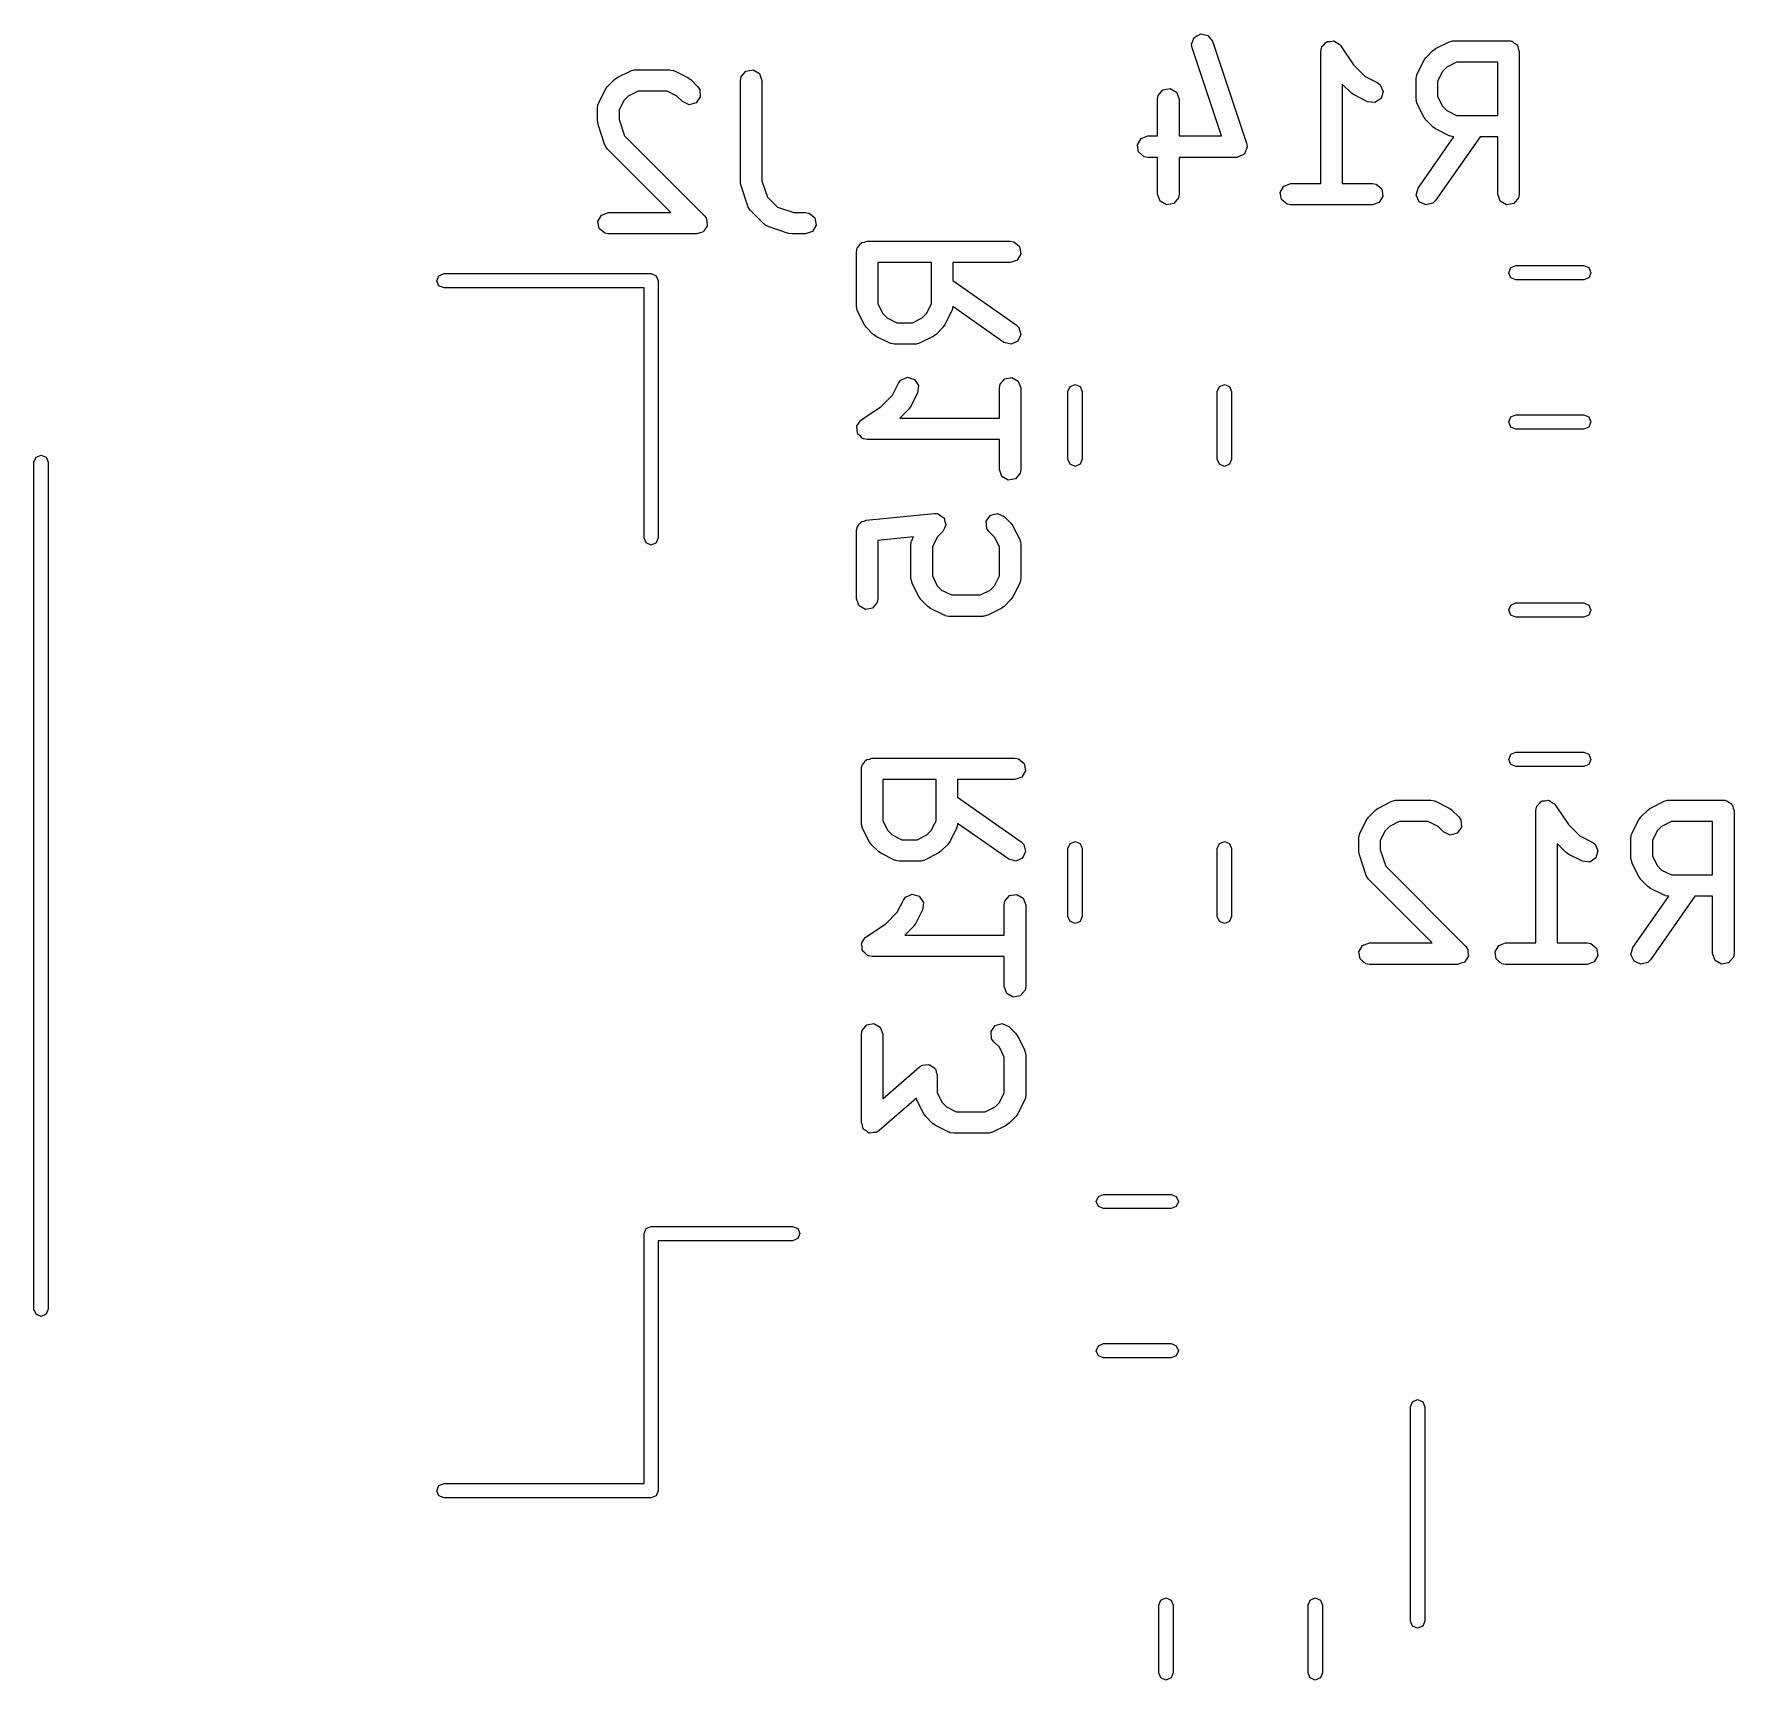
# Model space of a CAD drawing. Extents: x 0.007 to 0.977, y 0.058 to 0.884.
# Drawn here: x 0.0075 to 0.476, y 0.4307 to 0.8844 of the extents above; entities that cross this region are included whole.
import ezdxf

# ---------------------------------------------------------------- set-up
doc = ezdxf.new("R2010")
doc.units = 0
doc.header["$MEASUREMENT"] = 0
doc.layers.add('BLACK', color=7, linetype='CONTINUOUS')

msp = doc.modelspace()

# ---------------------------------------------------------------- linework, layer by layer
at = {"layer": 'BLACK', "linetype": 'CONTINUOUS'}
for p, q in [((0.32649, 0.881515), (0.327233, 0.883394)), ((0.326641, 0.880501), (0.32649, 0.881515)), ((0.327233, 0.883394), (0.329009, 0.884355)), ((0.329009, 0.884355), (0.330988, 0.88395)), ((0.330988, 0.88395), (0.332243, 0.882368)), ((0.332243, 0.882368), (0.341617, 0.854247)), ((0.362397, 0.8807), (0.362416, 0.880869)), ((0.362416, 0.880869), (0.363035, 0.881461)), ((0.363035, 0.881461), (0.363586, 0.882117)), ((0.363586, 0.882117), (0.363753, 0.882146)), ((0.363753, 0.882146), (0.363876, 0.882264)), ((0.363876, 0.882264), (0.364731, 0.882319)), ((0.364731, 0.882319), (0.365575, 0.882468)), ((0.365575, 0.882468), (0.365722, 0.882383)), ((0.365722, 0.882383), (0.365892, 0.882394)), ((0.365892, 0.882394), (0.366582, 0.881886)), ((0.366582, 0.881886), (0.367325, 0.881458)), ((0.367325, 0.881458), (0.367383, 0.881298)), ((0.367383, 0.881298), (0.367519, 0.881198)), ((0.367519, 0.881198), (0.371107, 0.875817)), ((0.393738, 0.880326), (0.397488, 0.882201)), ((0.397488, 0.882201), (0.398471, 0.882493)), ((0.398471, 0.882493), (0.398642, 0.882452)), ((0.398642, 0.882452), (0.398808, 0.882513)), ((0.398808, 0.882513), (0.413806, 0.882513)), ((0.413806, 0.882513), (0.41419, 0.882445)), ((0.41419, 0.882445), (0.414319, 0.882468)), ((0.414319, 0.882468), (0.414433, 0.882402)), ((0.414433, 0.882402), (0.414816, 0.882335)), ((0.414816, 0.882335), (0.415404, 0.881841)), ((0.415404, 0.881841), (0.416068, 0.881458)), ((0.416068, 0.881458), (0.41616, 0.881207)), ((0.41616, 0.881207), (0.416364, 0.881036)), ((0.416364, 0.881036), (0.416497, 0.880281)), ((0.334719, 0.856266), (0.326641, 0.880501)), ((0.36211, 0.87956), (0.362288, 0.88057)), ((0.36211, 0.843143), (0.36211, 0.87956)), ((0.362288, 0.88057), (0.362397, 0.8807)), ((0.388668, 0.873381), (0.390543, 0.877131)), ((0.390543, 0.877131), (0.391069, 0.87784)), ((0.391069, 0.87784), (0.391096, 0.877898)), ((0.391096, 0.877898), (0.392971, 0.879773)), ((0.392971, 0.879773), (0.393694, 0.880279)), ((0.393694, 0.880279), (0.393738, 0.880326)), ((0.399505, 0.876607), (0.396808, 0.875258)), ((0.410854, 0.876607), (0.399505, 0.876607)), ((0.410854, 0.86189), (0.410854, 0.876607)), ((0.416497, 0.880281), (0.416759, 0.87956)), ((0.416759, 0.87956), (0.416759, 0.84019)), ((0.16554, 0.869898), (0.167415, 0.871773)), ((0.167415, 0.871773), (0.168138, 0.872279)), ((0.168138, 0.872279), (0.168182, 0.872326)), ((0.168182, 0.872326), (0.171932, 0.874201)), ((0.171932, 0.874201), (0.172915, 0.874493)), ((0.172915, 0.874493), (0.173086, 0.874452)), ((0.173086, 0.874452), (0.173252, 0.874513)), ((0.173252, 0.874513), (0.182626, 0.874513)), ((0.182626, 0.874513), (0.183636, 0.874335)), ((0.183636, 0.874335), (0.183771, 0.874221)), ((0.183771, 0.874221), (0.183947, 0.874201)), ((0.183947, 0.874201), (0.187696, 0.872326)), ((0.187696, 0.872326), (0.188405, 0.8718)), ((0.188405, 0.8718), (0.188464, 0.871773)), ((0.188464, 0.871773), (0.190338, 0.869898)), ((0.202171, 0.87156), (0.202349, 0.87257)), ((0.202171, 0.843438), (0.202171, 0.87156)), ((0.202349, 0.87257), (0.203647, 0.874117)), ((0.203647, 0.874117), (0.205636, 0.874468)), ((0.205636, 0.874468), (0.207385, 0.873458)), ((0.207385, 0.873458), (0.208076, 0.87156)), ((0.208076, 0.87156), (0.208076, 0.843917)), ((0.371107, 0.875817), (0.374311, 0.872613)), ((0.374311, 0.872613), (0.377632, 0.870952)), ((0.388357, 0.872061), (0.388535, 0.873071)), ((0.388357, 0.866436), (0.388357, 0.872061)), ((0.388535, 0.873071), (0.388648, 0.873206)), ((0.388648, 0.873206), (0.388668, 0.873381)), ((0.395611, 0.874061), (0.394262, 0.871364)), ((0.396808, 0.875258), (0.395611, 0.874061)), ((0.163112, 0.865381), (0.164987, 0.869131)), ((0.164987, 0.869131), (0.165513, 0.86984)), ((0.165513, 0.86984), (0.16554, 0.869898)), ((0.171252, 0.867258), (0.170055, 0.866061)), ((0.173949, 0.868607), (0.171252, 0.867258)), ((0.181929, 0.868607), (0.173949, 0.868607)), ((0.184627, 0.867258), (0.181929, 0.868607)), ((0.186163, 0.865722), (0.184627, 0.867258)), ((0.191103, 0.867046), (0.189944, 0.865391)), ((0.190338, 0.869898), (0.190927, 0.869058)), ((0.190927, 0.869058), (0.191103, 0.867046)), ((0.317115, 0.866436), (0.317294, 0.867446)), ((0.317294, 0.867446), (0.318592, 0.868994)), ((0.318592, 0.868994), (0.320581, 0.869344)), ((0.320581, 0.869344), (0.32233, 0.868334)), ((0.32233, 0.868334), (0.323021, 0.866436)), ((0.370474, 0.868098), (0.368015, 0.870556)), ((0.368015, 0.870556), (0.368015, 0.843143)), ((0.370532, 0.868071), (0.370474, 0.868098)), ((0.371241, 0.867545), (0.370532, 0.868071)), ((0.374991, 0.86567), (0.371241, 0.867545)), ((0.377632, 0.870952), (0.378455, 0.870341)), ((0.378455, 0.870341), (0.379259, 0.868488)), ((0.379259, 0.868488), (0.378683, 0.866552)), ((0.394262, 0.871364), (0.394262, 0.867134)), ((0.394262, 0.867134), (0.395611, 0.864436)), ((0.162801, 0.864061), (0.162979, 0.865071)), ((0.162801, 0.860311), (0.162801, 0.864061)), ((0.162979, 0.865071), (0.163092, 0.865206)), ((0.163092, 0.865206), (0.163112, 0.865381)), ((0.170055, 0.866061), (0.168706, 0.863364)), ((0.168706, 0.863364), (0.168706, 0.86079)), ((0.187993, 0.864869), (0.186163, 0.865722)), ((0.189944, 0.865391), (0.187993, 0.864869)), ((0.317115, 0.856266), (0.317115, 0.866436)), ((0.323021, 0.866436), (0.323021, 0.856266)), ((0.376997, 0.865439), (0.374991, 0.86567)), ((0.378683, 0.866552), (0.376997, 0.865439)), ((0.388417, 0.866271), (0.388357, 0.866436)), ((0.388376, 0.866099), (0.388417, 0.866271)), ((0.388668, 0.865116), (0.388376, 0.866099)), ((0.390543, 0.861366), (0.388668, 0.865116)), ((0.395611, 0.864436), (0.396808, 0.863239)), ((0.396808, 0.863239), (0.399505, 0.86189)), ((0.162823, 0.860251), (0.162801, 0.860311)), ((0.162952, 0.859377), (0.162823, 0.860251)), ((0.164827, 0.853753), (0.162952, 0.859377)), ((0.168706, 0.86079), (0.170209, 0.856282)), ((0.39059, 0.861322), (0.390543, 0.861366)), ((0.391096, 0.860599), (0.39059, 0.861322)), ((0.392971, 0.858724), (0.391096, 0.860599)), ((0.393029, 0.858697), (0.392971, 0.858724)), ((0.393738, 0.858171), (0.393029, 0.858697)), ((0.397488, 0.856296), (0.393738, 0.858171)), ((0.399505, 0.86189), (0.410854, 0.86189)), ((0.164937, 0.853615), (0.164827, 0.853753)), ((0.164952, 0.853439), (0.164937, 0.853615)), ((0.16554, 0.852599), (0.164952, 0.853439)), ((0.170209, 0.856282), (0.192213, 0.834278)), ((0.311536, 0.853826), (0.312546, 0.855575)), ((0.311887, 0.851837), (0.311536, 0.853826)), ((0.312546, 0.855575), (0.314444, 0.856266)), ((0.314444, 0.856266), (0.317115, 0.856266)), ((0.323021, 0.856266), (0.334719, 0.856266)), ((0.341724, 0.8528), (0.341321, 0.852103)), ((0.341617, 0.854247), (0.341768, 0.853232)), ((0.341768, 0.853232), (0.341685, 0.853023)), ((0.341685, 0.853023), (0.341724, 0.8528)), ((0.38889, 0.841883), (0.398767, 0.855992)), ((0.40597, 0.855985), (0.393728, 0.838496)), ((0.397663, 0.856276), (0.397488, 0.856296)), ((0.397798, 0.856163), (0.397663, 0.856276)), ((0.398767, 0.855992), (0.397798, 0.856163)), ((0.410854, 0.855985), (0.40597, 0.855985)), ((0.410854, 0.84019), (0.410854, 0.855985)), ((0.182997, 0.835143), (0.16554, 0.852599)), ((0.313434, 0.850538), (0.311887, 0.851837)), ((0.314444, 0.85036), (0.313434, 0.850538)), ((0.317115, 0.85036), (0.314444, 0.85036)), ((0.317115, 0.84019), (0.317115, 0.85036)), ((0.338816, 0.85036), (0.323021, 0.85036)), ((0.323021, 0.85036), (0.323021, 0.84019)), ((0.339028, 0.850438), (0.338816, 0.85036)), ((0.339249, 0.850392), (0.339028, 0.850438)), ((0.339957, 0.850776), (0.339249, 0.850392)), ((0.340714, 0.851051), (0.339957, 0.850776)), ((0.340827, 0.851247), (0.340714, 0.851051)), ((0.341025, 0.851354), (0.340827, 0.851247)), ((0.341321, 0.852103), (0.341025, 0.851354)), ((0.202193, 0.843378), (0.202171, 0.843438)), ((0.202322, 0.842505), (0.202193, 0.843378)), ((0.208076, 0.843917), (0.209579, 0.839409)), ((0.204197, 0.83688), (0.202322, 0.842505)), ((0.209579, 0.839409), (0.212343, 0.836645)), ((0.317806, 0.838292), (0.317115, 0.84019)), ((0.322843, 0.83918), (0.321545, 0.837633)), ((0.323021, 0.84019), (0.322843, 0.83918)), ((0.350906, 0.840703), (0.351916, 0.842452)), ((0.351257, 0.838713), (0.350906, 0.840703)), ((0.352804, 0.837415), (0.351257, 0.838713)), ((0.351916, 0.842452), (0.353814, 0.843143)), ((0.353814, 0.843143), (0.36211, 0.843143)), ((0.368015, 0.843143), (0.376311, 0.843143)), ((0.376311, 0.843143), (0.377321, 0.842964)), ((0.377321, 0.842964), (0.378868, 0.841666)), ((0.379219, 0.839677), (0.378209, 0.837928)), ((0.378868, 0.841666), (0.379219, 0.839677)), ((0.388368, 0.839932), (0.38889, 0.841883)), ((0.389222, 0.838102), (0.388368, 0.839932)), ((0.411545, 0.838292), (0.410854, 0.84019)), ((0.416581, 0.83918), (0.415283, 0.837633)), ((0.416759, 0.84019), (0.416581, 0.83918)), ((0.162845, 0.832703), (0.163855, 0.834452)), ((0.163855, 0.834452), (0.165753, 0.835143)), ((0.165753, 0.835143), (0.182997, 0.835143)), ((0.192213, 0.834278), (0.192583, 0.83375)), ((0.204307, 0.836742), (0.204197, 0.83688)), ((0.204322, 0.836566), (0.204307, 0.836742)), ((0.20491, 0.835726), (0.204322, 0.836566)), ((0.20866, 0.831977), (0.20491, 0.835726)), ((0.212343, 0.836645), (0.216851, 0.835143)), ((0.216851, 0.835143), (0.220121, 0.835143)), ((0.220121, 0.835143), (0.221131, 0.834964)), ((0.221131, 0.834964), (0.222679, 0.833666)), ((0.319555, 0.837282), (0.317806, 0.838292)), ((0.321545, 0.837633), (0.319555, 0.837282)), ((0.353814, 0.837237), (0.352804, 0.837415)), ((0.376311, 0.837237), (0.353814, 0.837237)), ((0.378209, 0.837928), (0.376311, 0.837237)), ((0.391052, 0.837248), (0.389222, 0.838102)), ((0.393003, 0.837771), (0.391052, 0.837248)), ((0.393728, 0.838496), (0.393003, 0.837771)), ((0.413294, 0.837282), (0.411545, 0.838292)), ((0.415283, 0.837633), (0.413294, 0.837282)), ((0.163196, 0.830713), (0.162845, 0.832703)), ((0.164743, 0.829415), (0.163196, 0.830713)), ((0.165753, 0.829237), (0.164743, 0.829415)), ((0.190125, 0.829237), (0.165753, 0.829237)), ((0.19096, 0.829541), (0.190125, 0.829237)), ((0.191819, 0.829771), (0.19096, 0.829541)), ((0.191896, 0.829882), (0.191819, 0.829771)), ((0.192023, 0.829928), (0.191896, 0.829882)), ((0.192468, 0.830698), (0.192023, 0.829928)), ((0.192977, 0.831426), (0.192468, 0.830698)), ((0.192583, 0.83375), (0.192682, 0.833666)), ((0.192682, 0.833666), (0.192696, 0.833588)), ((0.192696, 0.833588), (0.192801, 0.833438)), ((0.192801, 0.833438), (0.192879, 0.832552)), ((0.192879, 0.832552), (0.193033, 0.831677)), ((0.193033, 0.831677), (0.192966, 0.83156)), ((0.192966, 0.83156), (0.192977, 0.831426)), ((0.20882, 0.831902), (0.20866, 0.831977)), ((0.208912, 0.831752), (0.20882, 0.831902)), ((0.209814, 0.831263), (0.208912, 0.831752)), ((0.215438, 0.829389), (0.209814, 0.831263)), ((0.215503, 0.82939), (0.215438, 0.829389)), ((0.216372, 0.829237), (0.215503, 0.82939)), ((0.220121, 0.829237), (0.216372, 0.829237)), ((0.222019, 0.829928), (0.220121, 0.829237)), ((0.223029, 0.831677), (0.222019, 0.829928)), ((0.222679, 0.833666), (0.223029, 0.831677)), ((0.234149, 0.824287), (0.234216, 0.82467)), ((0.234194, 0.8248), (0.234259, 0.824913)), ((0.234216, 0.82467), (0.234194, 0.8248)), ((0.234259, 0.824913), (0.234327, 0.825297)), ((0.234327, 0.825297), (0.23482, 0.825884)), ((0.23482, 0.825884), (0.235204, 0.826549)), ((0.235204, 0.826549), (0.235454, 0.82664)), ((0.235454, 0.82664), (0.235625, 0.826844)), ((0.235625, 0.826844), (0.236381, 0.826977)), ((0.236381, 0.826977), (0.237102, 0.82724)), ((0.237102, 0.82724), (0.276472, 0.82724)), ((0.276472, 0.82724), (0.277482, 0.827062)), ((0.277482, 0.827062), (0.279029, 0.825763)), ((0.279029, 0.825763), (0.27938, 0.823774)), ((0.234149, 0.809289), (0.234149, 0.824287)), ((0.240054, 0.821334), (0.240054, 0.809986)), ((0.254771, 0.821334), (0.240054, 0.821334)), ((0.254771, 0.809986), (0.254771, 0.821334)), ((0.276472, 0.821334), (0.260677, 0.821334)), ((0.260677, 0.821334), (0.260677, 0.81645)), ((0.27837, 0.822025), (0.276472, 0.821334)), ((0.27938, 0.823774), (0.27837, 0.822025)), ((0.413887, 0.818571), (0.414464, 0.819963)), ((0.414464, 0.819963), (0.415856, 0.820539)), ((0.415856, 0.820539), (0.434538, 0.820539)), ((0.434538, 0.820539), (0.43593, 0.819963)), ((0.43593, 0.819963), (0.436506, 0.818571)), ((0.118504, 0.816339), (0.119081, 0.817731)), ((0.119081, 0.814947), (0.118504, 0.816339)), ((0.119081, 0.817731), (0.120472, 0.818307)), ((0.120472, 0.818307), (0.177559, 0.818307)), ((0.177559, 0.818307), (0.178951, 0.817731)), ((0.178951, 0.817731), (0.179528, 0.816339)), ((0.179528, 0.816339), (0.179528, 0.745472)), ((0.260677, 0.81645), (0.278165, 0.804209)), ((0.414464, 0.817179), (0.413887, 0.818571)), ((0.415856, 0.816602), (0.414464, 0.817179)), ((0.434538, 0.816602), (0.415856, 0.816602)), ((0.43593, 0.817179), (0.434538, 0.816602)), ((0.436506, 0.818571), (0.43593, 0.817179)), ((0.120472, 0.81437), (0.119081, 0.814947)), ((0.175591, 0.81437), (0.120472, 0.81437)), ((0.175591, 0.745472), (0.175591, 0.81437)), ((0.234209, 0.809123), (0.234149, 0.809289)), ((0.234168, 0.808951), (0.234209, 0.809123)), ((0.234461, 0.807968), (0.234168, 0.808951)), ((0.236335, 0.804219), (0.234461, 0.807968)), ((0.240054, 0.809986), (0.241403, 0.807288)), ((0.241403, 0.807288), (0.2426, 0.806091)), ((0.2426, 0.806091), (0.245298, 0.804742)), ((0.249528, 0.804742), (0.252225, 0.806091)), ((0.252225, 0.806091), (0.253423, 0.807288)), ((0.253423, 0.807288), (0.254771, 0.809986)), ((0.260365, 0.807968), (0.25849, 0.804219)), ((0.260385, 0.808144), (0.260365, 0.807968)), ((0.260499, 0.808279), (0.260385, 0.808144)), ((0.260669, 0.809247), (0.260499, 0.808279)), ((0.274778, 0.799371), (0.260669, 0.809247)), ((0.236382, 0.804174), (0.236335, 0.804219)), ((0.236888, 0.803451), (0.236382, 0.804174)), ((0.238763, 0.801577), (0.236888, 0.803451)), ((0.238822, 0.801549), (0.238763, 0.801577)), ((0.239531, 0.801023), (0.238822, 0.801549)), ((0.245298, 0.804742), (0.249528, 0.804742)), ((0.256062, 0.801577), (0.255339, 0.80107)), ((0.257937, 0.803451), (0.256062, 0.801577)), ((0.257964, 0.80351), (0.257937, 0.803451)), ((0.25849, 0.804219), (0.257964, 0.80351)), ((0.278165, 0.804209), (0.27889, 0.803484)), ((0.279413, 0.801533), (0.27856, 0.799702)), ((0.27889, 0.803484), (0.279413, 0.801533)), ((0.24328, 0.799149), (0.239531, 0.801023)), ((0.243456, 0.799128), (0.24328, 0.799149)), ((0.243591, 0.799015), (0.243456, 0.799128)), ((0.244601, 0.798837), (0.243591, 0.799015)), ((0.250225, 0.798837), (0.244601, 0.798837)), ((0.250391, 0.798897), (0.250225, 0.798837)), ((0.250563, 0.798856), (0.250391, 0.798897)), ((0.251545, 0.799149), (0.250563, 0.798856)), ((0.255295, 0.801023), (0.251545, 0.799149)), ((0.255339, 0.80107), (0.255295, 0.801023)), ((0.276729, 0.798848), (0.274778, 0.799371)), ((0.27856, 0.799702), (0.276729, 0.798848)), ((0.244049, 0.784791), (0.245709, 0.788112)), ((0.245709, 0.788112), (0.24632, 0.788936)), ((0.24632, 0.788936), (0.248173, 0.789739)), ((0.248173, 0.789739), (0.250109, 0.789163)), ((0.250109, 0.789163), (0.251222, 0.787478)), ((0.251222, 0.787478), (0.250991, 0.785471)), ((0.273519, 0.786792), (0.273697, 0.787801)), ((0.273697, 0.787801), (0.274995, 0.789349)), ((0.274995, 0.789349), (0.276984, 0.789699)), ((0.276984, 0.789699), (0.278734, 0.78869)), ((0.278734, 0.78869), (0.279424, 0.786792)), ((0.292421, 0.785821), (0.292998, 0.787213)), ((0.292998, 0.787213), (0.29439, 0.78779)), ((0.29439, 0.78779), (0.295782, 0.787213)), ((0.295782, 0.787213), (0.296358, 0.785821)), ((0.333563, 0.785821), (0.33414, 0.787213)), ((0.33414, 0.787213), (0.335531, 0.78779)), ((0.335531, 0.78779), (0.336923, 0.787213)), ((0.336923, 0.787213), (0.3375, 0.785821)), ((0.240845, 0.781587), (0.244049, 0.784791)), ((0.250991, 0.785471), (0.249116, 0.781721)), ((0.273519, 0.778496), (0.273519, 0.786792)), ((0.279424, 0.786792), (0.279424, 0.764294)), ((0.292421, 0.767139), (0.292421, 0.785821)), ((0.296358, 0.785821), (0.296358, 0.767139)), ((0.333563, 0.767139), (0.333563, 0.785821)), ((0.3375, 0.785821), (0.3375, 0.767139)), ((0.234775, 0.777063), (0.235204, 0.777805)), ((0.235204, 0.777805), (0.235363, 0.777863)), ((0.235363, 0.777863), (0.235464, 0.778)), ((0.235464, 0.778), (0.240845, 0.781587)), ((0.248563, 0.780954), (0.246105, 0.778496)), ((0.246105, 0.778496), (0.273519, 0.778496)), ((0.248591, 0.781012), (0.248563, 0.780954)), ((0.249116, 0.781721), (0.248591, 0.781012)), ((0.413887, 0.777429), (0.414464, 0.778821)), ((0.414464, 0.778821), (0.415856, 0.779398)), ((0.415856, 0.779398), (0.434538, 0.779398)), ((0.434538, 0.779398), (0.43593, 0.778821)), ((0.43593, 0.778821), (0.436506, 0.777429)), ((0.234194, 0.776056), (0.234279, 0.776203)), ((0.234342, 0.775212), (0.234194, 0.776056)), ((0.234268, 0.776372), (0.234775, 0.777063)), ((0.234279, 0.776203), (0.234268, 0.776372)), ((0.234398, 0.774357), (0.234342, 0.775212)), ((0.234515, 0.774234), (0.234398, 0.774357)), ((0.234544, 0.774067), (0.234515, 0.774234)), ((0.235201, 0.773516), (0.234544, 0.774067)), ((0.235793, 0.772896), (0.235201, 0.773516)), ((0.414464, 0.776037), (0.413887, 0.777429)), ((0.415856, 0.775461), (0.414464, 0.776037)), ((0.434538, 0.775461), (0.415856, 0.775461)), ((0.43593, 0.776037), (0.434538, 0.775461)), ((0.436506, 0.777429), (0.43593, 0.776037)), ((0.008057, 0.767731), (0.009449, 0.768307)), ((0.009449, 0.768307), (0.010841, 0.767731)), ((0.235962, 0.772877), (0.235793, 0.772896)), ((0.236092, 0.772768), (0.235962, 0.772877)), ((0.237102, 0.77259), (0.236092, 0.772768)), ((0.273519, 0.77259), (0.237102, 0.77259)), ((0.273519, 0.764294), (0.273519, 0.77259)), ((0.00748, 0.766339), (0.008057, 0.767731)), ((0.00748, 0.532874), (0.00748, 0.766339)), ((0.010841, 0.767731), (0.011417, 0.766339)), ((0.011417, 0.766339), (0.011417, 0.532874)), ((0.27421, 0.762396), (0.273519, 0.764294)), ((0.279424, 0.764294), (0.279246, 0.763284)), ((0.292998, 0.765748), (0.292421, 0.767139)), ((0.29439, 0.765171), (0.292998, 0.765748)), ((0.295782, 0.765748), (0.29439, 0.765171)), ((0.296358, 0.767139), (0.295782, 0.765748)), ((0.33414, 0.765748), (0.333563, 0.767139)), ((0.335531, 0.765171), (0.33414, 0.765748)), ((0.336923, 0.765748), (0.335531, 0.765171)), ((0.3375, 0.767139), (0.336923, 0.765748)), ((0.275959, 0.761386), (0.27421, 0.762396)), ((0.277948, 0.761737), (0.275959, 0.761386)), ((0.279246, 0.763284), (0.277948, 0.761737)), ((0.234988, 0.749483), (0.23536, 0.749662)), ((0.23536, 0.749662), (0.235625, 0.749979)), ((0.235625, 0.749979), (0.236243, 0.750088)), ((0.236243, 0.750088), (0.236808, 0.75036)), ((0.236808, 0.75036), (0.255555, 0.752234)), ((0.255555, 0.752234), (0.256578, 0.752158)), ((0.256578, 0.752158), (0.256594, 0.752147)), ((0.256594, 0.752147), (0.256613, 0.752148)), ((0.256613, 0.752148), (0.257425, 0.75158)), ((0.257425, 0.75158), (0.258247, 0.75102)), ((0.258247, 0.75102), (0.258252, 0.751001)), ((0.258252, 0.751001), (0.258268, 0.75099)), ((0.258268, 0.75099), (0.258525, 0.750031)), ((0.258525, 0.750031), (0.258794, 0.749075)), ((0.26987, 0.75006), (0.271029, 0.751715)), ((0.270046, 0.748048), (0.26987, 0.75006)), ((0.271029, 0.751715), (0.272979, 0.752238)), ((0.272979, 0.752238), (0.27481, 0.751384)), ((0.27481, 0.751384), (0.276685, 0.749509)), ((0.176167, 0.744081), (0.175591, 0.745472)), ((0.179528, 0.745472), (0.178951, 0.744081)), ((0.234149, 0.747421), (0.234176, 0.747575)), ((0.234149, 0.728674), (0.234149, 0.747421)), ((0.234157, 0.747642), (0.234207, 0.747754)), ((0.234176, 0.747575), (0.234157, 0.747642)), ((0.234207, 0.747754), (0.234327, 0.748431)), ((0.234327, 0.748431), (0.23473, 0.748912)), ((0.23473, 0.748912), (0.234988, 0.749483)), ((0.249826, 0.745726), (0.240054, 0.744749)), ((0.249439, 0.744817), (0.249459, 0.744992)), ((0.249459, 0.744992), (0.249826, 0.745726)), ((0.256401, 0.745672), (0.255052, 0.742975)), ((0.257937, 0.747208), (0.256401, 0.745672)), ((0.257945, 0.747226), (0.257937, 0.747208)), ((0.257963, 0.747234), (0.257945, 0.747226)), ((0.258372, 0.748141), (0.257963, 0.747234)), ((0.258791, 0.749039), (0.258372, 0.748141)), ((0.258794, 0.749075), (0.258786, 0.749058)), ((0.258786, 0.749058), (0.258791, 0.749039)), ((0.270634, 0.747208), (0.270046, 0.748048)), ((0.27217, 0.745672), (0.270634, 0.747208)), ((0.273519, 0.742975), (0.27217, 0.745672)), ((0.276685, 0.749509), (0.277191, 0.748786)), ((0.277191, 0.748786), (0.277238, 0.748742)), ((0.277238, 0.748742), (0.279113, 0.744992)), ((0.279113, 0.744992), (0.279405, 0.74401)), ((0.177559, 0.743504), (0.176167, 0.744081)), ((0.178951, 0.744081), (0.177559, 0.743504)), ((0.240054, 0.744749), (0.240054, 0.728674)), ((0.249147, 0.743672), (0.249325, 0.744682)), ((0.249147, 0.734298), (0.249147, 0.743672)), ((0.249325, 0.744682), (0.249439, 0.744817)), ((0.255052, 0.742975), (0.255052, 0.734995)), ((0.273519, 0.734995), (0.273519, 0.742975)), ((0.279405, 0.74401), (0.279364, 0.743838)), ((0.279364, 0.743838), (0.279424, 0.743672)), ((0.279424, 0.743672), (0.279424, 0.734298)), ((0.249207, 0.734132), (0.249147, 0.734298)), ((0.249166, 0.733961), (0.249207, 0.734132)), ((0.249459, 0.732978), (0.249166, 0.733961)), ((0.251333, 0.729228), (0.249459, 0.732978)), ((0.255052, 0.734995), (0.256401, 0.732298)), ((0.256401, 0.732298), (0.257598, 0.731101)), ((0.257598, 0.731101), (0.260296, 0.729752)), ((0.268276, 0.729752), (0.270973, 0.731101)), ((0.270973, 0.731101), (0.27217, 0.732298)), ((0.27217, 0.732298), (0.273519, 0.734995)), ((0.279113, 0.732978), (0.277238, 0.729228)), ((0.279133, 0.733153), (0.279113, 0.732978)), ((0.279246, 0.733288), (0.279133, 0.733153)), ((0.279424, 0.734298), (0.279246, 0.733288)), ((0.23484, 0.726776), (0.234149, 0.728674)), ((0.236589, 0.725766), (0.23484, 0.726776)), ((0.239876, 0.727664), (0.238578, 0.726117)), ((0.240054, 0.728674), (0.239876, 0.727664)), ((0.25138, 0.729184), (0.251333, 0.729228)), ((0.251887, 0.728461), (0.25138, 0.729184)), ((0.253761, 0.726586), (0.251887, 0.728461)), ((0.25382, 0.726559), (0.253761, 0.726586)), ((0.254529, 0.726033), (0.25382, 0.726559)), ((0.260296, 0.729752), (0.268276, 0.729752)), ((0.27481, 0.726586), (0.274087, 0.72608)), ((0.276685, 0.728461), (0.27481, 0.726586)), ((0.276712, 0.728519), (0.276685, 0.728461)), ((0.277238, 0.729228), (0.276712, 0.728519)), ((0.413887, 0.725571), (0.414464, 0.726963)), ((0.414464, 0.726963), (0.415856, 0.727539)), ((0.415856, 0.727539), (0.434538, 0.727539)), ((0.434538, 0.727539), (0.43593, 0.726963)), ((0.43593, 0.726963), (0.436506, 0.725571)), ((0.238578, 0.726117), (0.236589, 0.725766)), ((0.258278, 0.724158), (0.254529, 0.726033)), ((0.258454, 0.724138), (0.258278, 0.724158)), ((0.258589, 0.724024), (0.258454, 0.724138)), ((0.259599, 0.723846), (0.258589, 0.724024)), ((0.268973, 0.723846), (0.259599, 0.723846)), ((0.269139, 0.723907), (0.268973, 0.723846)), ((0.26931, 0.723866), (0.269139, 0.723907)), ((0.270293, 0.724158), (0.26931, 0.723866)), ((0.274043, 0.726033), (0.270293, 0.724158)), ((0.274087, 0.72608), (0.274043, 0.726033)), ((0.414464, 0.724179), (0.413887, 0.725571)), ((0.415856, 0.723602), (0.414464, 0.724179)), ((0.434538, 0.723602), (0.415856, 0.723602)), ((0.43593, 0.724179), (0.434538, 0.723602)), ((0.436506, 0.725571), (0.43593, 0.724179)), ((0.236159, 0.683404), (0.236542, 0.684068)), ((0.236542, 0.684068), (0.236793, 0.68416)), ((0.236793, 0.68416), (0.236964, 0.684364)), ((0.236964, 0.684364), (0.237719, 0.684497)), ((0.237719, 0.684497), (0.23844, 0.684759)), ((0.23844, 0.684759), (0.27781, 0.684759)), ((0.27781, 0.684759), (0.27882, 0.684581)), ((0.27882, 0.684581), (0.280367, 0.683283)), ((0.413887, 0.684429), (0.414464, 0.685821)), ((0.414464, 0.683037), (0.413887, 0.684429)), ((0.414464, 0.685821), (0.415856, 0.686398)), ((0.415856, 0.686398), (0.434538, 0.686398)), ((0.434538, 0.686398), (0.43593, 0.685821)), ((0.43593, 0.685821), (0.436506, 0.684429)), ((0.436506, 0.684429), (0.43593, 0.683037)), ((0.235487, 0.681807), (0.235555, 0.68219)), ((0.235487, 0.666808), (0.235487, 0.681807)), ((0.235532, 0.682319), (0.235598, 0.682433)), ((0.235555, 0.68219), (0.235532, 0.682319)), ((0.235598, 0.682433), (0.235665, 0.682816)), ((0.235665, 0.682816), (0.236159, 0.683404)), ((0.279708, 0.679545), (0.27781, 0.678854)), ((0.280718, 0.681294), (0.279708, 0.679545)), ((0.280367, 0.683283), (0.280718, 0.681294)), ((0.415856, 0.682461), (0.414464, 0.683037)), ((0.434538, 0.682461), (0.415856, 0.682461)), ((0.43593, 0.683037), (0.434538, 0.682461)), ((0.241393, 0.678854), (0.241393, 0.667506)), ((0.25611, 0.678854), (0.241393, 0.678854)), ((0.25611, 0.667505), (0.25611, 0.678854)), ((0.27781, 0.678854), (0.262015, 0.678854)), ((0.262015, 0.678854), (0.262015, 0.67397)), ((0.262015, 0.67397), (0.279504, 0.661728)), ((0.375302, 0.668599), (0.377177, 0.670474)), ((0.377177, 0.670474), (0.3779, 0.67098)), ((0.3779, 0.67098), (0.377945, 0.671027)), ((0.377945, 0.671027), (0.381694, 0.672902)), ((0.381694, 0.672902), (0.382677, 0.673194)), ((0.382677, 0.673194), (0.382849, 0.673153)), ((0.382849, 0.673153), (0.383015, 0.673213)), ((0.383015, 0.673213), (0.392388, 0.673213)), ((0.392388, 0.673213), (0.393398, 0.673035)), ((0.393398, 0.673035), (0.393534, 0.672922)), ((0.393534, 0.672922), (0.393709, 0.672902)), ((0.393709, 0.672902), (0.397459, 0.671027)), ((0.397459, 0.671027), (0.398168, 0.670501)), ((0.398168, 0.670501), (0.398226, 0.670474)), ((0.398226, 0.670474), (0.400101, 0.668599)), ((0.421307, 0.670261), (0.421485, 0.671271)), ((0.421307, 0.633843), (0.421307, 0.670261)), ((0.421485, 0.671271), (0.421594, 0.671401)), ((0.421594, 0.671401), (0.421613, 0.671569)), ((0.421613, 0.671569), (0.422232, 0.672161)), ((0.422232, 0.672161), (0.422783, 0.672818)), ((0.422783, 0.672818), (0.42295, 0.672847)), ((0.42295, 0.672847), (0.423073, 0.672965)), ((0.423073, 0.672965), (0.423928, 0.67302)), ((0.423928, 0.67302), (0.424772, 0.673169)), ((0.424772, 0.673169), (0.424919, 0.673084)), ((0.424919, 0.673084), (0.425089, 0.673095)), ((0.425089, 0.673095), (0.425779, 0.672587)), ((0.425779, 0.672587), (0.426521, 0.672159)), ((0.426521, 0.672159), (0.426579, 0.671999)), ((0.426579, 0.671999), (0.426716, 0.671899)), ((0.426716, 0.671899), (0.430304, 0.666517)), ((0.450293, 0.668599), (0.452168, 0.670474)), ((0.452168, 0.670474), (0.452891, 0.67098)), ((0.452891, 0.67098), (0.452935, 0.671027)), ((0.452935, 0.671027), (0.456685, 0.672902)), ((0.456685, 0.672902), (0.457668, 0.673194)), ((0.457668, 0.673194), (0.457839, 0.673153)), ((0.457839, 0.673153), (0.458005, 0.673213)), ((0.458005, 0.673213), (0.473003, 0.673213)), ((0.473003, 0.673213), (0.473387, 0.673146)), ((0.473387, 0.673146), (0.473516, 0.673169)), ((0.473516, 0.673169), (0.47363, 0.673103)), ((0.47363, 0.673103), (0.474013, 0.673035)), ((0.474013, 0.673035), (0.474601, 0.672542)), ((0.474601, 0.672542), (0.475265, 0.672159)), ((0.475265, 0.672159), (0.475356, 0.671908)), ((0.475356, 0.671908), (0.475561, 0.671737)), ((0.475561, 0.671737), (0.475694, 0.670981)), ((0.475694, 0.670981), (0.475956, 0.670261)), ((0.475956, 0.670261), (0.475956, 0.630891)), ((0.235548, 0.666643), (0.235487, 0.666808)), ((0.235507, 0.666471), (0.235548, 0.666643)), ((0.235799, 0.665488), (0.235507, 0.666471)), ((0.237674, 0.661738), (0.235799, 0.665488)), ((0.241393, 0.667506), (0.242742, 0.664808)), ((0.254761, 0.664808), (0.25611, 0.667505)), ((0.261704, 0.665488), (0.259829, 0.661738)), ((0.261724, 0.665663), (0.261704, 0.665488)), ((0.261837, 0.665799), (0.261724, 0.665663)), ((0.262008, 0.666767), (0.261837, 0.665799)), ((0.276117, 0.65689), (0.262008, 0.666767)), ((0.372875, 0.664082), (0.374749, 0.667832)), ((0.374749, 0.667832), (0.375275, 0.668541)), ((0.375275, 0.668541), (0.375302, 0.668599)), ((0.381014, 0.665959), (0.379817, 0.664762)), ((0.383712, 0.667308), (0.381014, 0.665959)), ((0.391691, 0.667308), (0.383712, 0.667308)), ((0.394389, 0.665959), (0.391691, 0.667308)), ((0.395925, 0.664423), (0.394389, 0.665959)), ((0.400865, 0.665747), (0.399706, 0.664092)), ((0.400101, 0.668599), (0.400689, 0.667759)), ((0.400689, 0.667759), (0.400865, 0.665747)), ((0.430304, 0.666517), (0.433508, 0.663314)), ((0.447865, 0.664082), (0.44974, 0.667832)), ((0.44974, 0.667832), (0.450266, 0.668541)), ((0.450266, 0.668541), (0.450293, 0.668599)), ((0.456005, 0.665959), (0.454808, 0.664762)), ((0.458702, 0.667308), (0.456005, 0.665959)), ((0.470051, 0.667308), (0.458702, 0.667308)), ((0.470051, 0.652591), (0.470051, 0.667308)), ((0.237721, 0.661694), (0.237674, 0.661738)), ((0.238227, 0.660971), (0.237721, 0.661694)), ((0.240102, 0.659096), (0.238227, 0.660971)), ((0.242742, 0.664808), (0.243939, 0.663611)), ((0.243939, 0.663611), (0.246636, 0.662262)), ((0.246636, 0.662262), (0.250866, 0.662262)), ((0.250866, 0.662262), (0.253564, 0.663611)), ((0.253564, 0.663611), (0.254761, 0.664808)), ((0.259276, 0.660971), (0.257401, 0.659096)), ((0.259303, 0.661029), (0.259276, 0.660971)), ((0.259829, 0.661738), (0.259303, 0.661029)), ((0.279504, 0.661728), (0.280229, 0.661003)), ((0.280229, 0.661003), (0.280752, 0.659052)), ((0.292421, 0.659821), (0.292998, 0.661213)), ((0.292998, 0.661213), (0.29439, 0.66179)), ((0.29439, 0.66179), (0.295782, 0.661213)), ((0.295782, 0.661213), (0.296358, 0.659821)), ((0.333563, 0.659821), (0.33414, 0.661213)), ((0.33414, 0.661213), (0.335531, 0.66179)), ((0.335531, 0.66179), (0.336923, 0.661213)), ((0.336923, 0.661213), (0.3375, 0.659821)), ((0.372563, 0.662762), (0.372741, 0.663771)), ((0.372563, 0.659012), (0.372563, 0.662762)), ((0.372741, 0.663771), (0.372854, 0.663907)), ((0.372854, 0.663907), (0.372875, 0.664082)), ((0.379817, 0.664762), (0.378468, 0.662064)), ((0.378468, 0.662064), (0.378468, 0.659491)), ((0.397755, 0.66357), (0.395925, 0.664423)), ((0.399706, 0.664092), (0.397755, 0.66357)), ((0.429671, 0.658799), (0.427212, 0.661257)), ((0.427212, 0.661257), (0.427212, 0.633843)), ((0.433508, 0.663314), (0.436829, 0.661653)), ((0.436829, 0.661653), (0.437652, 0.661042)), ((0.437652, 0.661042), (0.438455, 0.659189)), ((0.447553, 0.662762), (0.447731, 0.663771)), ((0.447553, 0.657137), (0.447553, 0.662762)), ((0.447731, 0.663771), (0.447845, 0.663907)), ((0.447845, 0.663907), (0.447865, 0.664082)), ((0.454808, 0.664762), (0.453459, 0.662064)), ((0.453459, 0.662064), (0.453459, 0.657834)), ((0.24016, 0.659069), (0.240102, 0.659096)), ((0.240869, 0.658543), (0.24016, 0.659069)), ((0.244619, 0.656668), (0.240869, 0.658543)), ((0.244794, 0.656648), (0.244619, 0.656668)), ((0.244929, 0.656535), (0.244794, 0.656648)), ((0.245939, 0.656357), (0.244929, 0.656535)), ((0.251564, 0.656357), (0.245939, 0.656357)), ((0.251729, 0.656417), (0.251564, 0.656357)), ((0.251901, 0.656376), (0.251729, 0.656417)), ((0.252884, 0.656668), (0.251901, 0.656376)), ((0.256634, 0.658543), (0.252884, 0.656668)), ((0.256678, 0.65859), (0.256634, 0.658543)), ((0.257401, 0.659096), (0.256678, 0.65859)), ((0.278068, 0.656368), (0.276117, 0.65689)), ((0.279898, 0.657222), (0.278068, 0.656368)), ((0.280752, 0.659052), (0.279898, 0.657222)), ((0.292421, 0.641139), (0.292421, 0.659821)), ((0.296358, 0.659821), (0.296358, 0.641139)), ((0.333563, 0.641139), (0.333563, 0.659821)), ((0.3375, 0.659821), (0.3375, 0.641139)), ((0.372585, 0.658951), (0.372563, 0.659012)), ((0.372714, 0.658078), (0.372585, 0.658951)), ((0.374589, 0.652454), (0.372714, 0.658078)), ((0.378468, 0.659491), (0.379971, 0.654983)), ((0.429729, 0.658772), (0.429671, 0.658799)), ((0.430438, 0.658246), (0.429729, 0.658772)), ((0.434188, 0.656371), (0.430438, 0.658246)), ((0.436194, 0.65614), (0.434188, 0.656371)), ((0.43788, 0.657253), (0.436194, 0.65614)), ((0.438455, 0.659189), (0.43788, 0.657253)), ((0.447614, 0.656971), (0.447553, 0.657137)), ((0.447573, 0.6568), (0.447614, 0.656971)), ((0.447865, 0.655817), (0.447573, 0.6568)), ((0.453459, 0.657834), (0.454808, 0.655137)), ((0.374699, 0.652316), (0.374589, 0.652454)), ((0.374714, 0.65214), (0.374699, 0.652316)), ((0.375302, 0.6513), (0.374714, 0.65214)), ((0.392759, 0.633843), (0.375302, 0.6513)), ((0.379971, 0.654983), (0.401975, 0.632978)), ((0.44974, 0.652067), (0.447865, 0.655817)), ((0.449787, 0.652023), (0.44974, 0.652067)), ((0.450293, 0.6513), (0.449787, 0.652023)), ((0.452168, 0.649425), (0.450293, 0.6513)), ((0.454808, 0.655137), (0.456005, 0.65394)), ((0.456005, 0.65394), (0.458702, 0.652591)), ((0.458702, 0.652591), (0.470051, 0.652591)), ((0.247659, 0.646455), (0.249512, 0.647259)), ((0.249512, 0.647259), (0.251448, 0.646683)), ((0.251448, 0.646683), (0.252561, 0.644997)), ((0.275036, 0.645321), (0.276334, 0.646868)), ((0.276334, 0.646868), (0.278323, 0.647219)), ((0.278323, 0.647219), (0.280072, 0.646209)), ((0.448087, 0.632584), (0.457963, 0.646693)), ((0.452226, 0.649398), (0.452168, 0.649425)), ((0.452935, 0.648872), (0.452226, 0.649398)), ((0.465167, 0.646685), (0.452925, 0.629197)), ((0.456685, 0.646997), (0.452935, 0.648872)), ((0.45686, 0.646977), (0.456685, 0.646997)), ((0.456995, 0.646864), (0.45686, 0.646977)), ((0.457963, 0.646693), (0.456995, 0.646864)), ((0.470051, 0.646685), (0.465167, 0.646685)), ((0.470051, 0.630891), (0.470051, 0.646685)), ((0.242183, 0.639107), (0.245387, 0.642311)), ((0.245387, 0.642311), (0.247048, 0.645632)), ((0.247048, 0.645632), (0.247659, 0.646455)), ((0.25233, 0.642991), (0.250455, 0.639241)), ((0.252561, 0.644997), (0.25233, 0.642991)), ((0.274857, 0.644311), (0.275036, 0.645321)), ((0.274857, 0.636015), (0.274857, 0.644311)), ((0.280072, 0.646209), (0.280763, 0.644311)), ((0.280763, 0.644311), (0.280763, 0.621814)), ((0.236802, 0.635519), (0.242183, 0.639107)), ((0.249902, 0.638474), (0.247444, 0.636015)), ((0.249929, 0.638532), (0.249902, 0.638474)), ((0.250455, 0.639241), (0.249929, 0.638532)), ((0.292998, 0.639748), (0.292421, 0.641139)), ((0.29439, 0.639171), (0.292998, 0.639748)), ((0.295782, 0.639748), (0.29439, 0.639171)), ((0.296358, 0.641139), (0.295782, 0.639748)), ((0.33414, 0.639748), (0.333563, 0.641139)), ((0.335531, 0.639171), (0.33414, 0.639748)), ((0.336923, 0.639748), (0.335531, 0.639171)), ((0.3375, 0.641139), (0.336923, 0.639748)), ((0.235532, 0.633575), (0.235617, 0.633722)), ((0.235681, 0.632731), (0.235532, 0.633575)), ((0.235606, 0.633892), (0.236114, 0.634582)), ((0.235617, 0.633722), (0.235606, 0.633892)), ((0.235736, 0.631876), (0.235681, 0.632731)), ((0.236114, 0.634582), (0.236542, 0.635325)), ((0.236542, 0.635325), (0.236702, 0.635383)), ((0.236702, 0.635383), (0.236802, 0.635519)), ((0.247444, 0.636015), (0.274857, 0.636015)), ((0.372608, 0.631403), (0.373618, 0.633152)), ((0.373618, 0.633152), (0.375516, 0.633843)), ((0.375516, 0.633843), (0.392759, 0.633843)), ((0.401975, 0.632978), (0.402345, 0.63245)), ((0.402345, 0.63245), (0.402445, 0.632367)), ((0.410103, 0.631403), (0.411113, 0.633152)), ((0.411113, 0.633152), (0.413011, 0.633843)), ((0.413011, 0.633843), (0.421307, 0.633843)), ((0.427212, 0.633843), (0.435508, 0.633843)), ((0.435508, 0.633843), (0.436518, 0.633665)), ((0.436518, 0.633665), (0.438065, 0.632367)), ((0.447565, 0.630633), (0.448087, 0.632584)), ((0.235854, 0.631753), (0.235736, 0.631876)), ((0.235883, 0.631586), (0.235854, 0.631753)), ((0.236539, 0.631035), (0.235883, 0.631586)), ((0.237131, 0.630416), (0.236539, 0.631035)), ((0.2373, 0.630397), (0.237131, 0.630416)), ((0.23743, 0.630288), (0.2373, 0.630397)), ((0.23844, 0.63011), (0.23743, 0.630288)), ((0.274857, 0.63011), (0.23844, 0.63011)), ((0.274857, 0.621814), (0.274857, 0.63011)), ((0.372958, 0.629414), (0.372608, 0.631403)), ((0.374506, 0.628116), (0.372958, 0.629414)), ((0.375516, 0.627938), (0.374506, 0.628116)), ((0.399887, 0.627938), (0.375516, 0.627938)), ((0.400723, 0.628242), (0.399887, 0.627938)), ((0.401581, 0.628472), (0.400723, 0.628242)), ((0.401659, 0.628582), (0.401581, 0.628472)), ((0.401785, 0.628629), (0.401659, 0.628582)), ((0.40223, 0.629398), (0.401785, 0.628629)), ((0.40274, 0.630126), (0.40223, 0.629398)), ((0.402445, 0.632367), (0.402458, 0.632289)), ((0.402458, 0.632289), (0.402564, 0.632138)), ((0.402564, 0.632138), (0.402641, 0.631253)), ((0.402641, 0.631253), (0.402795, 0.630378)), ((0.402795, 0.630378), (0.402728, 0.630261)), ((0.402728, 0.630261), (0.40274, 0.630126)), ((0.410454, 0.629414), (0.410103, 0.631403)), ((0.412001, 0.628116), (0.410454, 0.629414)), ((0.413011, 0.627938), (0.412001, 0.628116)), ((0.435508, 0.627938), (0.413011, 0.627938)), ((0.437406, 0.628629), (0.435508, 0.627938)), ((0.438416, 0.630378), (0.437406, 0.628629)), ((0.438065, 0.632367), (0.438416, 0.630378)), ((0.448419, 0.628802), (0.447565, 0.630633)), ((0.450249, 0.627949), (0.448419, 0.628802)), ((0.4522, 0.628472), (0.450249, 0.627949)), ((0.452925, 0.629197), (0.4522, 0.628472)), ((0.470741, 0.628993), (0.470051, 0.630891)), ((0.472491, 0.627983), (0.470741, 0.628993)), ((0.47448, 0.628333), (0.472491, 0.627983)), ((0.475778, 0.629881), (0.47448, 0.628333)), ((0.475956, 0.630891), (0.475778, 0.629881)), ((0.275548, 0.619916), (0.274857, 0.621814)), ((0.277297, 0.618906), (0.275548, 0.619916)), ((0.279287, 0.619257), (0.277297, 0.618906)), ((0.280585, 0.620804), (0.279287, 0.619257)), ((0.280763, 0.621814), (0.280585, 0.620804)), ((0.235487, 0.608691), (0.235665, 0.609701)), ((0.235665, 0.609701), (0.236964, 0.611248)), ((0.236964, 0.611248), (0.238953, 0.611599)), ((0.238953, 0.611599), (0.240702, 0.610589)), ((0.240702, 0.610589), (0.241393, 0.608691)), ((0.271209, 0.609455), (0.272367, 0.611109)), ((0.271385, 0.607443), (0.271209, 0.609455)), ((0.272367, 0.611109), (0.274318, 0.611632)), ((0.274318, 0.611632), (0.276149, 0.610779)), ((0.276149, 0.610779), (0.278023, 0.608904)), ((0.235487, 0.584319), (0.235487, 0.608691)), ((0.241393, 0.608691), (0.241393, 0.590826)), ((0.271973, 0.606603), (0.271385, 0.607443)), ((0.273509, 0.605067), (0.271973, 0.606603)), ((0.274857, 0.602369), (0.273509, 0.605067)), ((0.278023, 0.608904), (0.27853, 0.608181)), ((0.27853, 0.608181), (0.278576, 0.608136)), ((0.278576, 0.608136), (0.280451, 0.604387)), ((0.280451, 0.604387), (0.280744, 0.603404)), ((0.241393, 0.590826), (0.251494, 0.599664)), ((0.251494, 0.599664), (0.251874, 0.599894)), ((0.251874, 0.599894), (0.251962, 0.599999)), ((0.251962, 0.599999), (0.252082, 0.600021)), ((0.252082, 0.600021), (0.252371, 0.600195)), ((0.252371, 0.600195), (0.253167, 0.600212)), ((0.253167, 0.600212), (0.253951, 0.60035)), ((0.253951, 0.60035), (0.254155, 0.600232)), ((0.254155, 0.600232), (0.254391, 0.600237)), ((0.254391, 0.600237), (0.255011, 0.599738)), ((0.255011, 0.599738), (0.2557, 0.59934)), ((0.274857, 0.592515), (0.274857, 0.602369)), ((0.280744, 0.603404), (0.280703, 0.603232)), ((0.280703, 0.603232), (0.280763, 0.603066)), ((0.280763, 0.603066), (0.280763, 0.591818)), ((0.2557, 0.59934), (0.255781, 0.599119)), ((0.255781, 0.599119), (0.255964, 0.598971)), ((0.255964, 0.598971), (0.256119, 0.59819)), ((0.256119, 0.59819), (0.256391, 0.597442)), ((0.256391, 0.597442), (0.256391, 0.592515)), ((0.25063, 0.591061), (0.240385, 0.582097)), ((0.250797, 0.590497), (0.25063, 0.591061)), ((0.252672, 0.586748), (0.250797, 0.590497)), ((0.256391, 0.592515), (0.25774, 0.589817)), ((0.273509, 0.589817), (0.274857, 0.592515)), ((0.280451, 0.590497), (0.278576, 0.586748)), ((0.280471, 0.590673), (0.280451, 0.590497)), ((0.280585, 0.590808), (0.280471, 0.590673)), ((0.280763, 0.591818), (0.280585, 0.590808)), ((0.252719, 0.586703), (0.252672, 0.586748)), ((0.253225, 0.58598), (0.252719, 0.586703)), ((0.2551, 0.584106), (0.253225, 0.58598)), ((0.25774, 0.589817), (0.258937, 0.58862)), ((0.258937, 0.58862), (0.261634, 0.587271)), ((0.261634, 0.587271), (0.269614, 0.587271)), ((0.269614, 0.587271), (0.272312, 0.58862)), ((0.272312, 0.58862), (0.273509, 0.589817)), ((0.278023, 0.58598), (0.276149, 0.584106)), ((0.278051, 0.586039), (0.278023, 0.58598)), ((0.278576, 0.586748), (0.278051, 0.586039)), ((0.23576, 0.583571), (0.235487, 0.584319)), ((0.235914, 0.58279), (0.23576, 0.583571)), ((0.236098, 0.582642), (0.235914, 0.58279)), ((0.236178, 0.582421), (0.236098, 0.582642)), ((0.236868, 0.582023), (0.236178, 0.582421)), ((0.237488, 0.581524), (0.236868, 0.582023)), ((0.237723, 0.581529), (0.237488, 0.581524)), ((0.237927, 0.581411), (0.237723, 0.581529)), ((0.238711, 0.581549), (0.237927, 0.581411)), ((0.239507, 0.581566), (0.238711, 0.581549)), ((0.239796, 0.58174), (0.239507, 0.581566)), ((0.239917, 0.581762), (0.239796, 0.58174)), ((0.240005, 0.581867), (0.239917, 0.581762)), ((0.240385, 0.582097), (0.240005, 0.581867)), ((0.255158, 0.584078), (0.2551, 0.584106)), ((0.255867, 0.583552), (0.255158, 0.584078)), ((0.259617, 0.581678), (0.255867, 0.583552)), ((0.259792, 0.581658), (0.259617, 0.581678)), ((0.259927, 0.581544), (0.259792, 0.581658)), ((0.260937, 0.581366), (0.259927, 0.581544)), ((0.270311, 0.581366), (0.260937, 0.581366)), ((0.270477, 0.581426), (0.270311, 0.581366)), ((0.270649, 0.581385), (0.270477, 0.581426)), ((0.271632, 0.581678), (0.270649, 0.581385)), ((0.275381, 0.583552), (0.271632, 0.581678)), ((0.275426, 0.583599), (0.275381, 0.583552)), ((0.276149, 0.584106), (0.275426, 0.583599)), ((0.30021, 0.562571), (0.300787, 0.563963)), ((0.300787, 0.561179), (0.30021, 0.562571)), ((0.300787, 0.563963), (0.302179, 0.564539)), ((0.302179, 0.564539), (0.320861, 0.564539)), ((0.320861, 0.564539), (0.322252, 0.563963)), ((0.322252, 0.563963), (0.322829, 0.562571)), ((0.322829, 0.562571), (0.322252, 0.561179)), ((0.302179, 0.560602), (0.300787, 0.561179)), ((0.320861, 0.560602), (0.302179, 0.560602)), ((0.322252, 0.561179), (0.320861, 0.560602)), ((0.175591, 0.55374), (0.176167, 0.555132)), ((0.175591, 0.484843), (0.175591, 0.55374)), ((0.176167, 0.555132), (0.177559, 0.555709)), ((0.177559, 0.555709), (0.216535, 0.555709)), ((0.216535, 0.555709), (0.217927, 0.555132)), ((0.217927, 0.555132), (0.218504, 0.55374)), ((0.218504, 0.55374), (0.217927, 0.552348)), ((0.216535, 0.551772), (0.179528, 0.551772)), ((0.179528, 0.551772), (0.179528, 0.482874)), ((0.217927, 0.552348), (0.216535, 0.551772)), ((0.008057, 0.531482), (0.00748, 0.532874)), ((0.009449, 0.530906), (0.008057, 0.531482)), ((0.010841, 0.531482), (0.009449, 0.530906)), ((0.011417, 0.532874), (0.010841, 0.531482)), ((0.30021, 0.521429), (0.300787, 0.522821)), ((0.300787, 0.520037), (0.30021, 0.521429)), ((0.300787, 0.522821), (0.302179, 0.523398)), ((0.302179, 0.519461), (0.300787, 0.520037)), ((0.302179, 0.523398), (0.320861, 0.523398)), ((0.320861, 0.523398), (0.322252, 0.522821)), ((0.322252, 0.520037), (0.320861, 0.519461)), ((0.322252, 0.522821), (0.322829, 0.521429)), ((0.322829, 0.521429), (0.322252, 0.520037)), ((0.320861, 0.519461), (0.302179, 0.519461)), ((0.386811, 0.506), (0.387388, 0.507392)), ((0.386811, 0.446945), (0.386811, 0.506)), ((0.387388, 0.507392), (0.38878, 0.507969)), ((0.38878, 0.507969), (0.390171, 0.507392)), ((0.390171, 0.507392), (0.390748, 0.506)), ((0.390748, 0.506), (0.390748, 0.446945)), ((0.118504, 0.482874), (0.119081, 0.484266)), ((0.119081, 0.481482), (0.118504, 0.482874)), ((0.119081, 0.484266), (0.120472, 0.484843)), ((0.120472, 0.484843), (0.175591, 0.484843)), ((0.179528, 0.482874), (0.178951, 0.481482)), ((0.120472, 0.480906), (0.119081, 0.481482)), ((0.177559, 0.480906), (0.120472, 0.480906)), ((0.178951, 0.481482), (0.177559, 0.480906)), ((0.317461, 0.451341), (0.318037, 0.452733)), ((0.317461, 0.432659), (0.317461, 0.451341)), ((0.318037, 0.452733), (0.319429, 0.453309)), ((0.319429, 0.453309), (0.320821, 0.452733)), ((0.320821, 0.452733), (0.321398, 0.451341)), ((0.321398, 0.451341), (0.321398, 0.432659)), ((0.358602, 0.451341), (0.359179, 0.452733)), ((0.358602, 0.432659), (0.358602, 0.451341)), ((0.359179, 0.452733), (0.360571, 0.453309)), ((0.360571, 0.453309), (0.361963, 0.452733)), ((0.361963, 0.452733), (0.362539, 0.451341)), ((0.362539, 0.451341), (0.362539, 0.432659)), ((0.387388, 0.445553), (0.386811, 0.446945)), ((0.38878, 0.444976), (0.387388, 0.445553)), ((0.390171, 0.445553), (0.38878, 0.444976)), ((0.390748, 0.446945), (0.390171, 0.445553)), ((0.318037, 0.431267), (0.317461, 0.432659)), ((0.319429, 0.430691), (0.318037, 0.431267)), ((0.320821, 0.431267), (0.319429, 0.430691)), ((0.321398, 0.432659), (0.320821, 0.431267)), ((0.359179, 0.431267), (0.358602, 0.432659)), ((0.360571, 0.430691), (0.359179, 0.431267)), ((0.361963, 0.431267), (0.360571, 0.430691)), ((0.362539, 0.432659), (0.361963, 0.431267))]:
    msp.add_line(p, q, dxfattribs=at)

doc.saveas('drawing.dxf')
